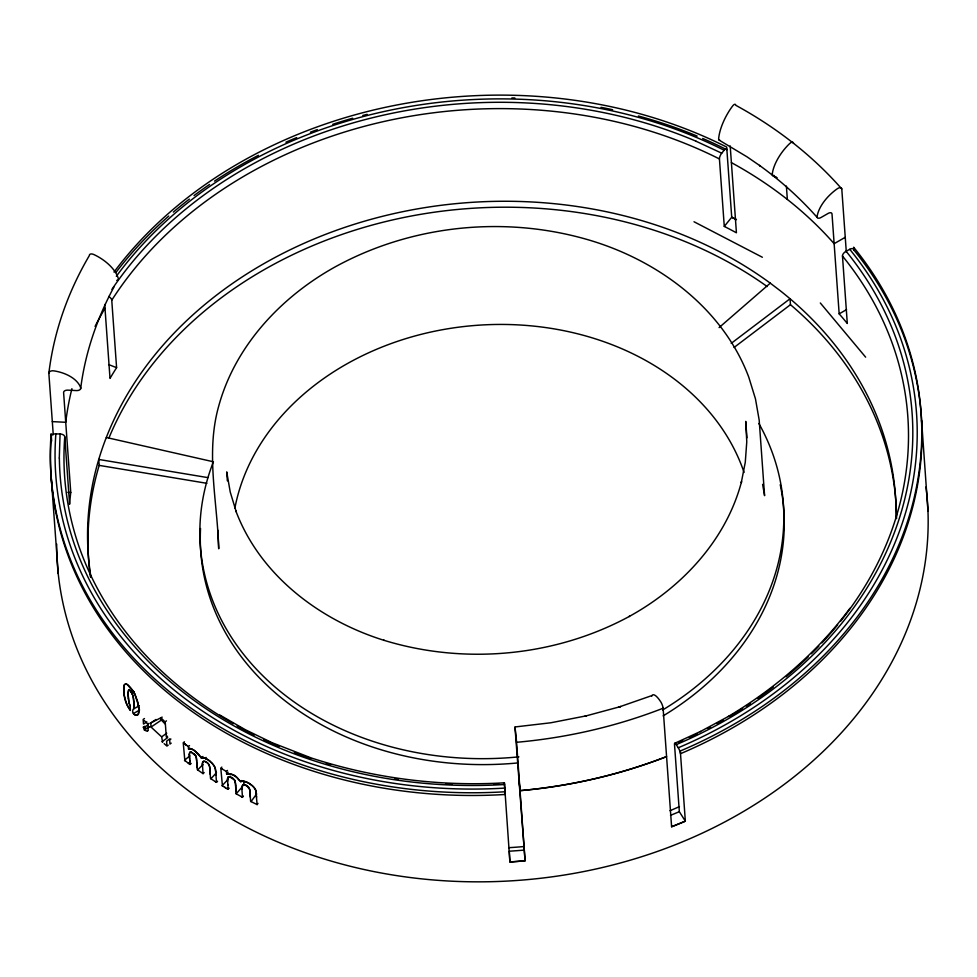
<?xml version="1.0" encoding="UTF-8"?>
<svg xmlns="http://www.w3.org/2000/svg" width="977" height="977" viewBox="0 0 977 977"><rect width="100%" height="100%" fill="white"/><g stroke="black" fill="none" stroke-linecap="round" stroke-linejoin="round"><path stroke-width="1.47" d="M189.367 754.464L189.66 752.546A5.373 2.21 48.4 0 1 191.004 752.07L195.742 755.795M144.694 726.29L143.35 727.132L144.401 729.99A13.544 4.775 58.8 0 0 145.121 730.417L146.648 731.04A8.683 2.98 57.4 0 0 147.478 730.93A7.547 2.589 57 0 0 147.735 730.747L147.906 730.466A9.477 3.261 56.8 0 0 148.077 729.929L148.162 728.781A25.182 8.683 56.7 0 0 148.162 728.28L147.869 724.165L146.086 722.394M123.7 688.089L124.397 684.511L126.375 684.034A10.185 3.041 59.7 0 1 127.462 684.657L134.631 693.621L138.368 705.15M233.308 723.737A422.662 337.553 -4.1 0 1 64.763 436.78A4.494 2.687 4.4 0 0 60.086 433.983L55.604 433.873A4.494 2.687 4.4 0 0 51.317 436.475A436.145 348.325 -4.1 0 0 505.06 794.484L504.401 782.821C439.21 786.68 373.422 778.193 311.321 757.981L272.009 742.679L245.203 729.648L219.752 714.993M138.746 710.938C140.395 717.777 130.21 715.42 133.165 709.253L139.296 705.663M134.032 707.531L133.983 707.971A13.568 4.299 59.7 0 1 133.849 708.557C133.238 710.426 134.655 704.197 133.91 702.524M60.086 433.983L59.292 458.03M80.627 388.822C85.097 353.185 96.894 318.673 113.894 287.104M250.136 794.655L249.978 792.237L250.625 801.396L257.11 804.584L258.001 803.412M256.646 793.922L251.028 801.592M730.198 145.915L736.426 232.795A422.662 337.553 -4.1 0 0 724.275 226.42L719.438 158.946A4.494 1.624 -63.2 0 1 721.734 153.194L724.213 150.128A4.494 1.624 -63.2 0 1 726.888 149.762A436.145 348.325 -4.1 0 0 702.671 138.453M724.275 226.42L731.724 217.248L726.693 147.063A436.145 348.325 -4.1 0 0 114.004 272.07M849.905 608.341C817.37 652.355 775.249 688.492 728.353 716.459M241.282 796.573L242.479 797.208L243.432 796.072M227.458 770.413L226.444 771.512L226.615 773.906L232.392 774.578L237.093 777.545L240.647 781.673L241.6 780.55M240.098 795.937L236.165 793.812L242.552 786.534M228.13 772.257L226.615 773.906L230.438 773.869M227.8 789.098L229.192 788.207M221.84 767.104L220.802 768.191L222.438 785.948M228.276 779.182L222.06 785.716L225.492 787.755M215.367 781.612L216.491 782.321L217.541 781.246M216.479 772.709L210.898 778.791M195.815 755.954L196.304 757.419A23.717 9.99 47.8 0 1 196.45 758.286A56.568 23.839 47.8 0 1 196.585 759.373L197.305 769.656L203.057 773.625L204.169 772.575M191.968 749.31A10.6 4.274 47.4 0 1 194.24 750.495L198.465 754.036L201.299 758.03L202.96 756.467M202.972 764.527L197.659 769.913M719.084 327.6L770.267 283.159L780.33 290.816A404.673 323.192 -4.1 0 1 896.129 517.199M210.055 761.327L206.501 758.921A9.794 4.116 45.3 0 0 204.962 758.237A10.93 4.616 45.5 0 0 203.546 757.883C198.05 757.725 195.656 747.283 188.524 748.993L188.353 746.599L189.514 745.598M189.685 747.979L188.524 748.993L191.98 749.322M188.305 763.159L190.039 764.441L191.199 763.44M184.421 741.775L183.236 742.764L184.836 760.558M189.819 755.832L184.494 760.289L185.532 761.083M170.914 739.052L169.68 740.004L169.974 744.083L171.207 743.131M731.211 343.367L790.039 298.754L790.466 304.69A404.673 323.192 -4.1 0 1 896.556 518.592M734.045 347.482L790.466 304.69M166.456 720.855L165.211 721.795L166.31 737.134L167.555 736.206M168.203 745.146L166.945 746.086L166.603 741.213L169.729 738.868M162.609 742.288L161.645 736.866L151.044 727.047L150.751 722.992L162.17 717.106M161.645 736.866L166.725 733.202M161.987 741.738L167.702 737.611M150.751 722.992L155.99 719.463M151.044 727.047L161.523 720L161.364 717.716M147.869 724.165L149.2 723.298M148.125 727.621L149.432 726.619M147.759 725.068L145.756 726.351L145.5 727.767A4.445 1.514 57.7 0 1 145.097 727.963L143.35 727.132M144.401 729.99L149.09 726.998M146.831 721.918L143.485 724.042L143.155 719.402L144.486 718.559M134.362 691.838L131.907 693.279A3.139 0.989 59.7 0 1 132.286 694.061L132.347 694.22A9.33 2.955 59.5 0 1 132.994 696.112A13.214 4.189 59.5 0 1 133.214 697.041L134.069 705.296M139.601 709.986L133.47 713.576L134.643 714.541M845.252 237.289L834.138 243.688A422.662 337.553 -4.1 0 0 731.394 162.622M651.696 696.137A31.472 6.851 68.7 0 1 660.745 701.804A4.494 0.977 68.7 0 1 663.114 708.227L671.602 826.762L685.341 821.168L679.333 811.679L674.496 744.205A4.494 1.062 67 0 1 676.304 744.669L678.307 747.832A4.494 1.062 67 0 1 680.505 753.694A436.145 348.325 -4.1 0 0 853.837 249.929A4.494 2.357 -39.1 0 0 849.856 249.257L846.058 251.284A4.494 2.357 -39.1 0 0 842.467 256.011L847.303 323.485A422.662 337.553 -4.1 0 0 839.17 313.861L846.571 309.599M700.13 731.675L728.866 716.19M674.948 743.216L700.57 731.443M230.438 773.869A10.564 4.751 40.9 0 1 232.392 774.578C237.313 775.079 238.376 782.711 243.114 781.295A10.93 5.105 38.8 0 1 244.677 781.515A9.794 4.555 38.7 0 1 246.351 782.04L250.222 784.091M652.025 695.539L619.064 706.994L620.627 706.554L585.04 716.178L586.127 715.872L550.845 722.772L514.977 726.961L525.076 860.822L509.896 861.958L504.413 782.882M240.647 781.673L241.783 781.368M201.299 758.03L202.337 757.834A11.333 4.8 45.6 0 1 208.675 760.155M520.045 790.649C570.153 786.18 619.687 774.859 666.583 756.589C619.662 774.785 570.153 786.155 520.045 790.649L518.995 779.927M52.318 421.612L65.74 422.296A422.662 337.553 -4.1 0 1 71.907 388.663M67.779 492.323L70.759 492.481A422.662 337.553 -4.1 0 0 69.599 504.266L64.763 436.78M207.942 477.631L98.75 459.446L99.178 465.382A404.673 323.192 -4.1 0 0 90.446 577.016M99.178 465.382L206.88 483.322M106.31 437.488L213.401 461.779A292.27 233.418 -4.1 0 0 518.897 756.845M108.63 364.568L116.593 367.682A422.662 337.553 -4.1 0 0 110.01 378.404L104.722 304.519M696.125 141.286L721.734 153.194M736.463 219.666L731.724 217.248A436.145 348.325 -4.1 0 1 735.937 219.398M694.012 221.755L762.365 257.256M240.892 796.365L241.685 796.78M719.402 140.285L747.039 156.845L760.204 165.907L759.52 165.418C780.599 180.635 800.09 198.087 817.309 217.578M247.254 785.935L243.053 784.665L241.82 787.511A45.027 21.384 40.2 0 0 241.844 788.512L242.479 797.208M773.161 175.665L776.752 177.704M226.444 771.512L221.852 768.814M227.03 788.647L228.178 789.318L227.519 779.524A28.589 13.128 42.6 0 1 227.543 778.584L228.252 776.959A5.251 2.406 41.8 0 1 229.607 776.776L234.541 780M227.409 788.866L224.722 787.303M772.441 175.152L776.837 177.741M246.534 785.484L249.636 789.343A23.472 11.333 38.9 0 1 249.819 790.454L249.99 792.42M222.206 769.021L221.144 768.398M215.734 781.856L210.531 778.547L209.872 769.4M249.929 783.896L252.213 785.581A8.097 3.847 38.5 0 1 253.495 786.827A7.682 3.676 38.4 0 1 254.728 788.39L255.253 789.196A6.741 3.285 38.1 0 1 255.595 789.904L255.925 790.881M129.685 690.409L129.416 690.214A3.664 1.136 59.9 0 0 128.805 690.055L128.097 692.742A52.599 16.218 60.4 0 0 128.072 694.146L128.927 702.109A13.397 4.14 60.4 0 0 129.184 703.159A10.967 3.407 60.3 0 0 129.587 704.515L129.77 705.028A3.81 1.197 60.2 0 0 130.1 705.773L130.405 710.096L129.978 709.51A11.065 3.652 60.7 0 1 127.621 705.724A12.31 3.896 60.7 0 1 126.558 703.416A11.626 3.639 60.8 0 1 125.948 701.913L124.287 695.38A58.217 17.366 61.4 0 1 123.7 689.786L123.725 687.332A33.609 10.051 61.3 0 1 123.859 686.11C125.471 680.224 131.577 688.675 133.019 690.959M186.106 744.926L188.353 746.599M189.001 763.672L185.19 760.814M186.741 745.414L185.471 744.45M184.824 743.973L185.789 744.694M184.189 743.497L185.141 744.218M184.506 743.729L183.554 743.008M247.499 786.119L248.109 786.619A3.749 1.783 39.2 0 1 248.634 787.181A2.919 1.404 39 0 1 249.184 787.999L249.636 789.343A24.816 11.98 38.9 0 1 249.856 790.759L249.941 791.761M210.018 771.549L209.725 767.617A23.472 10.283 45.6 0 0 209.554 766.481C209.457 763.037 202.276 758.335 202.398 763.929A45.027 19.332 46.8 0 0 202.422 764.93L202.483 765.626M207.356 762.878L206.733 762.39A5.373 2.272 45.7 0 0 205.793 761.791A5.373 2.284 45.8 0 0 203.961 761.205A4.958 2.125 46.2 0 0 203.301 761.291L202.434 762.927A25.414 10.906 46.8 0 0 202.398 763.843L203.057 773.625M166.322 745.549L164.148 743.644M164.124 720.855L162.78 719.683M162.243 719.206L160.9 718.022M194.411 754.085L191.236 752.119A5.251 2.162 48.4 0 0 190.026 752.18L189.391 753.719A28.589 11.773 49.1 0 0 189.367 754.659L189.453 756.21M207.576 763.074L208.138 763.648A3.749 1.624 45.8 0 1 208.614 764.246A2.919 1.282 45.7 0 1 209.139 765.113L209.542 766.481A24.816 10.881 45.6 0 1 209.762 767.91L209.86 769.241M145.5 721.795L144.315 720.599M194.692 754.366L196.206 756.967L196.707 761.413M820.314 302.98L865.634 357.167M128.414 698.482L128.353 697.834A116.104 35.697 60.5 0 1 128.182 695.306L128.305 690.715A9.562 2.955 60.4 0 1 128.451 690.36L128.732 690.08A3.774 1.16 59.8 0 1 129.416 690.214A3.945 1.209 59.6 0 1 130.552 691.252L132.335 694.195M130.539 691.227L131.382 692.388A3.945 1.209 59.6 0 1 131.968 693.352M235.775 788.292C235.921 783.639 235.298 777.289 229.339 776.739A5.373 2.467 41.8 0 0 227.849 777.374L227.507 779.328A43.061 19.796 42.5 0 0 227.531 780.354L227.604 781.295M234.675 780.232L235.176 781.71A23.717 11.089 41.3 0 1 235.298 782.443M215.319 768.606L215.013 767.604A6.741 2.992 44.8 0 0 214.684 766.86L214.232 766.017A7.682 3.334 45.1 0 0 213.059 764.356A8.097 3.481 45.1 0 0 211.875 763L209.774 761.107A12.554 5.178 44.9 0 0 208.675 760.314M762.61 484.348L764.588 495.657L759.178 420.086L755.465 398.872L748.773 377.171C723.383 309.489 660.647 262.325 593.198 241.307L592.758 241.16C508.577 215.221 414.175 224.038 336.662 266.074L336.198 266.318C281.217 296.544 234.492 346.176 218.237 407.861L217.969 408.85C205.939 454.793 217.468 502.312 218.714 548.781L217.786 530.169M515.038 727.206L516.332 739.198M123.859 692.07L123.749 690.58M516.369 739.674L525.076 860.822A436.145 348.325 -4.1 0 1 509.896 861.958L509.31 851.199A422.662 337.553 -4.1 0 0 524.026 850.1M257.11 804.584L255.852 790.649A8.292 3.859 38.5 0 0 250.185 784.201M215.77 772.392L215.258 768.362A8.292 3.493 45.1 0 0 210.018 761.437M256.304 793.348L256.279 793.141A26.232 12.823 37.9 0 0 255.937 790.894M133.886 702.268L133.727 700.436A27.783 8.854 59.4 0 0 133.055 696.174M215.685 771.097L215.661 770.877A26.232 11.687 44.6 0 0 215.331 768.618M256.475 795.73L256.585 797.244M250.161 794.899L250.32 797.147M235.848 789.294L236.019 791.81M227.885 785.3L227.824 784.299M215.966 774.981L215.832 773.247M210.226 774.297L210.043 771.806M197.159 767.653L196.975 765.15M189.721 759.935L189.868 761.938M50.902 472.978L58.217 573.523M921.567 420.318L927.967 511.008M853.849 250.149L853.642 247.23A436.145 348.325 -4.1 0 1 680.31 750.995L685.341 821.168A436.145 348.325 -4.1 0 1 671.602 826.762M719.829 140.224A4.494 1.698 -61.4 0 1 718.657 138.758A31.472 11.871 -61.4 0 1 732.518 106.114A4.494 1.698 -61.4 0 1 735.754 105.284A436.145 348.325 -4.1 0 1 841.783 188.94L846.302 251.919M839.17 313.861L832.013 214A4.494 2.32 -41.3 0 0 828.117 213.426L821.022 217.505A4.494 2.32 -41.3 0 1 817.138 216.467A31.472 16.206 -41.3 0 1 837.277 188.756A4.494 2.32 -41.3 0 1 841.783 188.94M786.387 186.082L787.34 199.442M746.929 437.843L745.744 421.392L746.77 441.812L745.28 462.268L741.299 482.577L741.555 481.6C726.058 540.403 681.531 587.714 629.115 616.524L629.579 616.292C555.156 656.654 464.515 665.117 383.68 640.216L384.12 640.362C319.833 620.334 260.029 575.38 235.823 510.861L236.226 511.801L230.242 492.066L226.713 471.891L227.36 480.867M243.774 781.344L243.957 783.847M236.165 793.812L235.567 785.459M230.12 773.723L230.193 774.81M228.068 787.816L228.178 789.318M215.697 771.305L216.491 782.321M206.074 757.431L206.22 759.434M196.804 762.634L196.902 764.148M189.501 756.919L189.404 755.526A43.061 17.745 49 0 1 189.367 754.452M189.538 757.431L189.648 758.934M189.465 756.418L190.039 764.441M108.691 296.483A4.494 2.32 32.6 0 1 111.757 300.208L116.593 367.682M70.759 492.481L63.603 392.607A4.494 2.675 6.9 0 1 67.889 390.141L76.45 390.58A4.494 2.675 6.9 0 0 80.639 387.661A31.472 18.722 6.9 0 0 53.882 370.857A4.494 2.675 6.9 0 0 48.85 373.251L53.259 434.765M51.647 441.079L51.122 433.776A436.145 348.325 -4.1 0 0 504.865 791.773M256.316 793.568L256.414 794.863M241.905 789.208L241.82 787.425A25.414 12.066 40.2 0 1 241.869 786.485L242.821 784.751A4.958 2.357 39.6 0 1 243.542 784.592A5.373 2.528 39.1 0 1 246.595 785.508M235.555 785.337L235.42 783.505A56.568 26.464 41.3 0 0 235.323 782.455M130.283 710.511A12.481 4.152 60.8 0 1 124.934 698.946M134.631 714.505A10.222 3.334 59.9 0 0 136.316 715.335L137.965 714.639L138.71 711.683A54.553 17.952 58.4 0 0 138.575 706.627L138.111 703.611A33.804 11.052 58.5 0 0 137.745 701.816L134.997 694.317A10.307 3.114 59.2 0 0 132.994 691.008M132.371 694.232A9.208 2.907 59.6 0 1 132.982 696.1M128.402 698.47A65.325 20.102 60.5 0 0 128.622 700.362A18.685 5.764 60.4 0 0 129.172 703.147M130.088 705.773A8.243 2.552 60.4 0 1 129.233 703.208M241.649 781.221A11.553 5.41 39 0 1 249.953 783.786M147.735 730.747A7.523 2.589 57 0 1 147.478 730.93M925.988 486.961A436.145 348.325 -4.1 0 1 514.061 880.668A436.145 348.325 -4.1 0 1 56.678 544.03M108.936 437.952A404.673 323.192 -4.1 0 1 767.201 286.566M780.232 484.69A292.27 233.418 -4.1 0 1 663.114 715.897M517.871 762.927A292.27 233.418 -4.1 0 1 200.541 528.52M234.883 508.125A260.786 208.272 -4.1 0 1 478.071 325.231A260.786 208.272 -4.1 0 1 744.071 472.465M758.885 423.505A292.27 233.418 -4.1 0 1 662.687 709.961M679.442 806.611A404.673 323.192 -4.1 0 1 669.978 810.702M523.757 846.571A404.673 323.192 -4.1 0 1 508.638 847.694M165.272 724.067A404.673 323.192 -4.1 0 1 160.375 718.706M90.934 577.077A404.673 323.192 -4.1 0 1 308.622 241.295A404.673 323.192 -4.1 0 1 770.267 283.159M679.333 811.679A422.662 337.553 -4.1 0 1 670.478 815.331M116.251 272.046A436.145 348.325 -4.1 0 1 168.765 216.051M173.344 212.094A436.145 348.325 -4.1 0 1 189.367 199.113M194.032 195.571A436.145 348.325 -4.1 0 1 209.579 184.433M214.5 181.124A436.145 348.325 -4.1 0 1 258.453 155.319M285.907 142.202A436.145 348.325 -4.1 0 1 296.703 137.61M310.405 132.188A436.145 348.325 -4.1 0 1 317.33 129.623M332.742 124.311A436.145 348.325 -4.1 0 1 352.673 118.229M362.772 115.481A436.145 348.325 -4.1 0 1 367.12 114.358M511.887 97.944A436.145 348.325 -4.1 0 1 514.891 98.005M601.038 107.348A436.145 348.325 -4.1 0 1 612.628 109.717M638.36 115.994A436.145 348.325 -4.1 0 1 697.175 136.108M95.074 326.403A422.662 337.553 -4.1 0 1 104.979 308.231M663.114 708.227A436.145 348.325 -4.1 0 1 516.589 742.288M48.85 373.251A436.145 348.325 -4.1 0 1 89.359 255.534A4.494 2.369 30.4 0 1 93.89 254.557A31.472 16.597 30.4 0 1 118.254 278.323A4.494 2.369 30.4 0 1 116.739 280.387M793.495 143.277A4.494 2.039 -51.7 0 0 789.563 143.656A31.472 14.252 -51.7 0 0 772.294 174.053A4.494 2.039 -51.7 0 0 774.248 175.506M164.905 723.212A422.662 337.553 -4.1 0 1 161.523 720M124.848 698.86A40.094 12.054 61.2 0 1 123.823 692.021M123.896 690.751A53.845 15.888 61.7 0 1 123.81 688.248M138.221 705.015A53.723 17.659 58.4 0 1 138.465 707.018M138.868 707.433A56.544 18.771 58.1 0 1 138.978 711.207M133.971 706.603A29.359 9.367 59.4 0 1 133.947 707.433M134.338 705.614A52.111 16.78 59 0 1 134.325 707.03M842.467 256.011A422.662 337.553 -4.1 0 1 840.464 621.384M837.68 624.853A422.662 337.553 -4.1 0 1 821.95 642.89M818.848 646.188A422.662 337.553 -4.1 0 1 811.411 653.772M808.15 656.959A422.662 337.553 -4.1 0 1 786.07 676.792M773.357 686.953A422.662 337.553 -4.1 0 1 757.676 698.421M750.226 703.513A422.662 337.553 -4.1 0 1 746.44 706.005M742.618 708.459A422.662 337.553 -4.1 0 1 729.66 716.41M723.371 720.061A422.662 337.553 -4.1 0 1 716.996 723.627M710.535 727.096A422.662 337.553 -4.1 0 1 707.934 728.451M697.431 733.751A422.662 337.553 -4.1 0 1 689.42 737.562M682.667 740.639A422.662 337.553 -4.1 0 1 678.588 742.435M498.636 784.043A422.662 337.553 -4.1 0 1 494.252 784.238M451.899 784.275A422.662 337.553 -4.1 0 1 446.074 784.018M397.944 779.328A422.662 337.553 -4.1 0 1 394.952 778.877M330.592 764.747A422.662 337.553 -4.1 0 1 326.33 763.489M310.881 758.531A422.662 337.553 -4.1 0 1 294.333 752.571M279.08 746.416A422.662 337.553 -4.1 0 1 263.851 739.613M254.374 735.022A422.662 337.553 -4.1 0 1 237.179 725.935M111.757 300.208A422.662 337.553 -4.1 0 1 719.438 158.946M849.758 249.306A431.48 344.6 -4.1 0 1 678.27 747.771M504.84 788.085A431.48 344.6 -4.1 0 1 55.872 433.837M116.324 276.308A431.48 344.6 -4.1 0 1 724.152 150.238M846.106 251.26A427.132 341.12 -4.1 0 1 676.267 744.608M504.547 784.519A427.132 341.12 -4.1 0 1 59.365 458.005M111.952 289.339A427.181 341.156 -4.1 0 1 696.149 141.25"/></g></svg>
